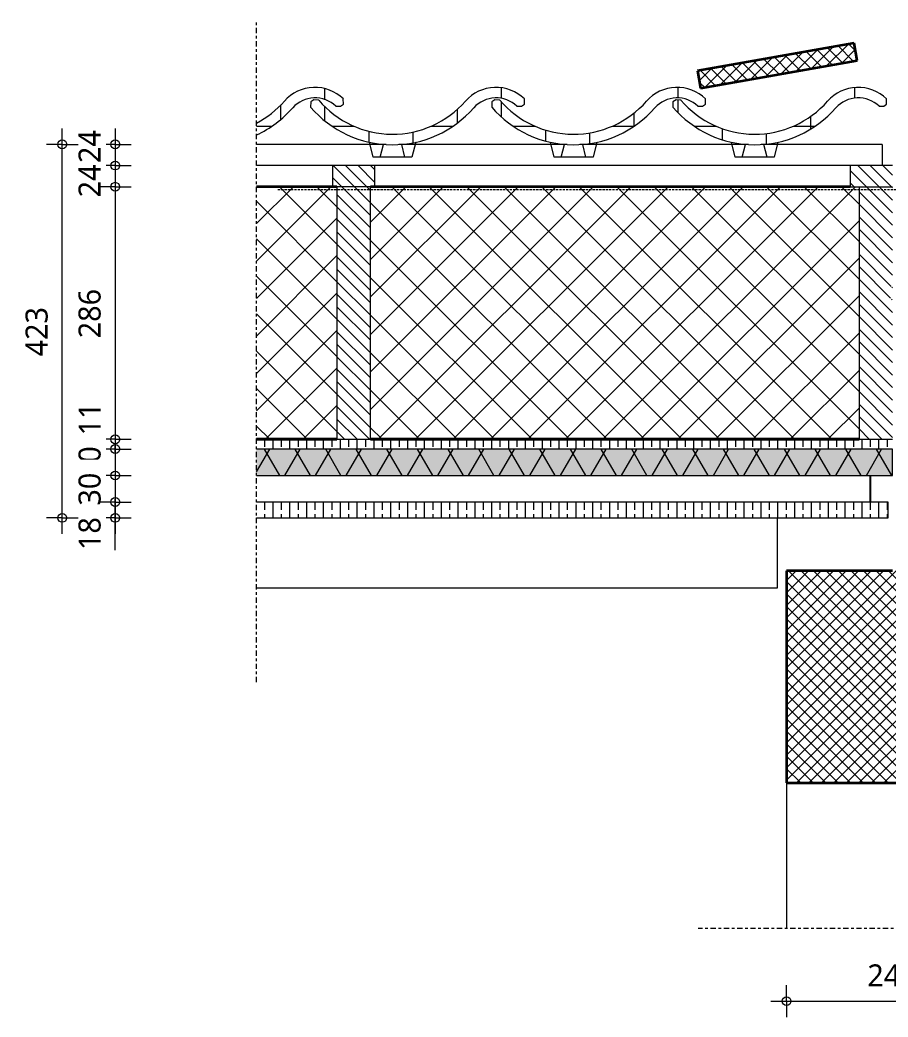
# Model space of a CAD drawing. Header units: millimetres. Extents: x 1789 to 13769, y 2055 to 27197.
# Drawn here: x 7505 to 8488, y 11541 to 12670 of the extents above; entities that cross this region are included whole.
import ezdxf

# ---------------------------------------------------------------- set-up
doc = ezdxf.new("R2010")
doc.units = ezdxf.units.MM
doc.linetypes.add('MV_center', pattern=[15, 6, -3, 3, -3])
doc.linetypes.add('MV_hidden', pattern=[3.75, 2.5, -1.25])
for name, color, linetype, lineweight in [('A-ANNO-DIMS', 211, 'Continuous', 13), ('A-ANNO-DIMS-10', 211, 'Continuous', 13), ('A-DETL', 90, 'Continuous', 13), ('A-DETL-GENF', 92, 'Continuous', 18)]:
    doc.layers.add(name, color=color, linetype=linetype, lineweight=lineweight)
doc.styles.add('Segoe UI_2', font='segoeui.ttf', dxfattribs={"height": 25})
doc.dimstyles.new('2_5_mm_1', dxfattribs={"dimscale": 304.8, "dimtxt": 26.184099, "dimasz": 0.032808, "dimexe": 0.059055, "dimexo": 0.0625, "dimgap": 0.029528, "dimtad": 1, "dimdec": 0, "dimzin": 0, "dimdsep": 46, "dimtxsty": 'Segoe UI_2', "dimblk1": 'DOTBLANK', "dimblk2": 'DOTBLANK', "dimsah": 1, "dimcen": 0.09, "dimdle": 0.059055, "dimazin": 0, "dimtfac": 1, "dimtdec": 4, "dimtix": 1, "dimtmove": 0, "dimatfit": 3, "dimfxl": 0.059055, "dimfxlon": 1, "dimtvp": 1, "dimtfill": 1, "dimtolj": 1, "dimtzin": 0, "dimarcsym": 2})
doc.dimstyles.new('2_5_mm_2', dxfattribs={"dimscale": 304.8, "dimtxt": 26.184099, "dimasz": 0.032808, "dimexe": 0.059055, "dimexo": 0.0625, "dimgap": 0.029528, "dimtad": 1, "dimdec": 0, "dimzin": 0, "dimdsep": 46, "dimtxsty": 'Segoe UI_2', "dimblk1": 'DOTBLANK', "dimblk2": 'DOTBLANK', "dimsah": 1, "dimcen": 0.09, "dimdle": 0.059055, "dimazin": 0, "dimtfac": 1, "dimtdec": 4, "dimtix": 1, "dimtmove": 1, "dimatfit": 3, "dimfxl": 0.059055, "dimfxlon": 1, "dimtvp": 1, "dimtfill": 1, "dimtolj": 1, "dimtzin": 0, "dimarcsym": 2})
doc.dimstyles.new('2_5_mm_3', dxfattribs={"dimscale": 304.8, "dimtxt": 26.184099, "dimasz": 0.032808, "dimexe": 0.059055, "dimexo": 0.0625, "dimgap": 0.029528, "dimtad": 1, "dimdec": 0, "dimzin": 0, "dimdsep": 46, "dimtxsty": 'Segoe UI_2', "dimblk1": 'DOTBLANK', "dimblk2": 'DOTBLANK', "dimsah": 1, "dimcen": 0.09, "dimdle": 0.059055, "dimazin": 0, "dimtfac": 1, "dimtdec": 4, "dimtix": 1, "dimtmove": 2, "dimatfit": 3, "dimfxl": 0.059055, "dimfxlon": 1, "dimtvp": 1, "dimtfill": 1, "dimtolj": 1, "dimtzin": 0, "dimarcsym": 2})
pattern_1 = [(135, (0, 0), (-7.071068, -7.071068), [])]
pattern_2 = [(90, (0, 0), (-19.05, 1e-15), []), (90, (9.525, 0), (-19.05, 1e-15), [9.525, -4.762])]
pattern_3 = [(0, (0, 0), (0, 50), []), (90, (0, 0), (-50, 3e-15), [])]
pattern_4 = [(45, (0, 0), (-7.071068, 7.071068), []), (135, (0, 0), (-7.071068, -7.071068), [])]

# ---------------------------------------------------------------- blocks, each defined once
blk = doc.blocks.new('NLRS_00_DI_maskeer - Type 1-4234639-Details Restauratie 1-10')
at = {"layer": 'A-DETL-GENF', "linetype": 'MV_center'}
blk.add_line((340, 0), (-100, 0), dxfattribs=at)
blk = doc.blocks.new('42 isolatie - Type 1-3773655-Details Restauratie 1-10')
at = {"layer": 'A-DETL-GENF'}
blk.add_hatch(color=256, dxfattribs=at).paths.add_polyline_path([(0.3, 30.8), (0.3, 0.8), (720.4, 0.8), (720.4, 30.8), (114.6, 30.8)])
at = {"layer": 'A-DETL-GENF', "lineweight": 13}
h = blk.add_hatch(dxfattribs=at)
h.set_pattern_fill('FP_13', color=256, style=0, pattern_type=2)
h.set_pattern_definition([(60, (-2380.567, 120.812), (-25.98076, 15), []), (120, (-2380.567, 120.812), (-25.98076, -15), [])])
h.paths.add_polyline_path([(0.3, 30.8), (0.3, 0.8), (720.4, 0.8), (720.4, 30.8), (114.6, 30.8)])
at = {"layer": 'A-DETL-GENF'}
for p, q in [((720.4, 30.8), (0.3, 30.8)), ((0.3, 30.8), (0.3, 0.8)), ((720.4, 30.8), (0.3, 30.8)), ((0.3, 0.8), (720.4, 0.8)), ((0.3, 0.8), (720.4, 0.8))]:
    blk.add_line(p, q, dxfattribs=at)
blk = doc.blocks.new('NLRS_00_DI_maskeer - Type 1-4234701-Details Restauratie 1-10')
at = {"layer": 'A-DETL-GENF', "linetype": 'MV_center'}
blk.add_line((650, 0), (-100, 0), dxfattribs=at)
blk = doc.blocks.new('DIMBLOCK274-Details Restauratie 1-10')
at = {"layer": 'A-ANNO-DIMS-10'}
for p, q in [((7612.7, 12547.3), (7612.7, 12505.3)), ((7612.7, 12529.3), (7594.7, 12529.3)), ((7612.7, 12529.3), (7630.7, 12529.3)), ((7612.7, 12505.3), (7594.7, 12505.3)), ((7612.7, 12505.3), (7630.7, 12505.3))]:
    blk.add_line(p, q, dxfattribs=at)
for centre in [(7612.7, 12529.3), (7612.7, 12505.3)]:
    blk.add_circle(centre, 5, dxfattribs=at)
at = {"layer": 'A-ANNO-DIMS-10', "color": 0, "insert": (7571.1, 12508.1), "char_height": 25, "width": 45.703, "attachment_point": 1, "rotation": 90, "line_spacing_factor": 1.142579, "style": 'Segoe UI_2', "bg_fill": 3, "box_fill_scale": 1.25, "bg_fill_color": 9, "bg_fill_true_color": 13158600, "bg_fill_transparency": 0}
blk.add_mtext('24', dxfattribs=at)
blk = doc.blocks.new('_DotBlank')
at = {"color": 0, "linetype": 'ByBlock', "lineweight": -2}
blk.add_line((-0.5, 0), (-1, 0), dxfattribs=at)
blk.add_circle((0, 0), 0.5, dxfattribs=at)
blk = doc.blocks.new('DIMBLOCK275-Details Restauratie 1-10')
at = {"layer": 'A-ANNO-DIMS-10'}
for p, q in [((7612.7, 12505.3), (7594.7, 12505.3)), ((7612.7, 12505.3), (7612.7, 12481.3)), ((7612.7, 12505.3), (7630.7, 12505.3)), ((7612.7, 12481.3), (7594.7, 12481.3)), ((7612.7, 12481.3), (7630.7, 12481.3))]:
    blk.add_line(p, q, dxfattribs=at)
for centre in [(7612.7, 12505.3), (7612.7, 12481.3)]:
    blk.add_circle(centre, 5, dxfattribs=at)
at = {"layer": 'A-ANNO-DIMS-10', "color": 0, "insert": (7571.1, 12469.2), "char_height": 25, "width": 45.703, "attachment_point": 1, "rotation": 90, "line_spacing_factor": 1.142579, "style": 'Segoe UI_2', "bg_fill": 3, "box_fill_scale": 1.25, "bg_fill_color": 9, "bg_fill_true_color": 13158600, "bg_fill_transparency": 0}
blk.add_mtext('24', dxfattribs=at)
blk = doc.blocks.new('DIMBLOCK276-Details Restauratie 1-10')
at = {"layer": 'A-ANNO-DIMS-10'}
for p, q in [((7612.7, 12481.3), (7594.7, 12481.3)), ((7612.7, 12481.3), (7612.7, 12195.3)), ((7612.7, 12481.3), (7630.7, 12481.3)), ((7612.7, 12195.3), (7594.7, 12195.3)), ((7612.7, 12195.3), (7630.7, 12195.3))]:
    blk.add_line(p, q, dxfattribs=at)
for centre in [(7612.7, 12481.3), (7612.7, 12195.3)]:
    blk.add_circle(centre, 5, dxfattribs=at)
at = {"layer": 'A-ANNO-DIMS-10', "color": 0, "insert": (7571.1, 12309.7), "char_height": 25, "width": 68.555, "attachment_point": 1, "rotation": 90, "line_spacing_factor": 1.142579, "style": 'Segoe UI_2', "bg_fill": 3, "box_fill_scale": 1.25, "bg_fill_color": 9, "bg_fill_true_color": 13158600, "bg_fill_transparency": 0}
blk.add_mtext('286', dxfattribs=at)
blk = doc.blocks.new('DIMBLOCK277-Details Restauratie 1-10')
at = {"layer": 'A-ANNO-DIMS-10'}
for p, q in [((7612.7, 12237.8), (7612.7, 12179.7)), ((7612.7, 12195.3), (7594.7, 12195.3)), ((7612.7, 12195.3), (7612.7, 12184.3)), ((7612.7, 12195.3), (7630.7, 12195.3)), ((7612.7, 12184.3), (7594.7, 12184.3)), ((7612.7, 12179.7), (7612.7, 12189.8)), ((7612.7, 12184.3), (7630.7, 12184.3))]:
    blk.add_line(p, q, dxfattribs=at)
for centre in [(7612.7, 12195.3), (7612.7, 12184.3)]:
    blk.add_circle(centre, 5, dxfattribs=at)
at = {"layer": 'A-ANNO-DIMS-10', "color": 0, "insert": (7571.1, 12199.7), "char_height": 25, "width": 45.703, "attachment_point": 1, "rotation": 90, "line_spacing_factor": 1.142579, "style": 'Segoe UI_2', "bg_fill": 3, "box_fill_scale": 1.25, "bg_fill_color": 9, "bg_fill_true_color": 13158600, "bg_fill_transparency": 0}
blk.add_mtext('11', dxfattribs=at)
blk = doc.blocks.new('DIMBLOCK278-Details Restauratie 1-10')
at = {"layer": 'A-ANNO-DIMS-10'}
for p, q in [((7612.7, 12184.3), (7594.7, 12184.3)), ((7612.7, 12184.3), (7612.7, 12154.3)), ((7612.7, 12184.3), (7630.7, 12184.3)), ((7612.7, 12154.3), (7594.7, 12154.3)), ((7612.7, 12154.3), (7630.7, 12154.3))]:
    blk.add_line(p, q, dxfattribs=at)
for centre in [(7612.7, 12184.3), (7612.7, 12154.3)]:
    blk.add_circle(centre, 5, dxfattribs=at)
at = {"layer": 'A-ANNO-DIMS-10', "color": 0, "insert": (7571.1, 12150.2), "char_height": 25, "width": 45.703, "attachment_point": 1, "rotation": 90, "line_spacing_factor": 1.142579, "style": 'Segoe UI_2', "bg_fill": 3, "box_fill_scale": 1.25, "bg_fill_color": 9, "bg_fill_true_color": 13158600, "bg_fill_transparency": 0}
blk.add_mtext('30', dxfattribs=at)
blk = doc.blocks.new('DIMBLOCK279-Details Restauratie 1-10')
at = {"layer": 'A-ANNO-DIMS-10'}
for p, q in [((7612.7, 12154.3), (7594.7, 12154.3)), ((7612.7, 12154.3), (7612.7, 12124.3)), ((7612.7, 12154.3), (7630.7, 12154.3)), ((7612.7, 12124.3), (7594.7, 12124.3)), ((7612.7, 12124.3), (7630.7, 12124.3))]:
    blk.add_line(p, q, dxfattribs=at)
for centre in [(7612.7, 12154.3), (7612.7, 12124.3)]:
    blk.add_circle(centre, 5, dxfattribs=at)
at = {"layer": 'A-ANNO-DIMS-10', "color": 0, "insert": (7571.1, 12120.2), "char_height": 25, "width": 45.703, "attachment_point": 1, "rotation": 90, "line_spacing_factor": 1.142579, "style": 'Segoe UI_2', "bg_fill": 3, "box_fill_scale": 1.25, "bg_fill_color": 9, "bg_fill_true_color": 13158600, "bg_fill_transparency": 0}
blk.add_mtext('30', dxfattribs=at)
blk = doc.blocks.new('DIMBLOCK280-Details Restauratie 1-10')
at = {"layer": 'A-ANNO-DIMS-10'}
for p, q in [((7612.7, 12128), (7612.7, 12115.3)), ((7612.7, 12069.9), (7612.7, 12128)), ((7612.7, 12124.3), (7594.7, 12124.3)), ((7612.7, 12124.3), (7612.7, 12088.3)), ((7612.7, 12124.3), (7630.7, 12124.3)), ((7612.7, 12106.3), (7594.7, 12106.3)), ((7612.7, 12106.3), (7630.7, 12106.3))]:
    blk.add_line(p, q, dxfattribs=at)
for centre in [(7612.7, 12124.3), (7612.7, 12106.3)]:
    blk.add_circle(centre, 5, dxfattribs=at)
at = {"layer": 'A-ANNO-DIMS-10', "color": 0, "insert": (7571.1, 12069.9), "char_height": 25, "width": 45.703, "attachment_point": 1, "rotation": 90, "line_spacing_factor": 1.142579, "style": 'Segoe UI_2', "bg_fill": 3, "box_fill_scale": 1.25, "bg_fill_color": 9, "bg_fill_true_color": 13158600, "bg_fill_transparency": 0}
blk.add_mtext('18', dxfattribs=at)
blk = doc.blocks.new('DIMBLOCK281-Details Restauratie 1-10')
at = {"layer": 'A-ANNO-DIMS-10'}
for p, q in [((7552.7, 12088.3), (7552.7, 12547.3)), ((7552.7, 12529.3), (7534.7, 12529.3)), ((7552.7, 12529.3), (7570.7, 12529.3)), ((7552.7, 12106.3), (7534.7, 12106.3)), ((7552.7, 12106.3), (7570.7, 12106.3))]:
    blk.add_line(p, q, dxfattribs=at)
for centre in [(7552.7, 12529.3), (7552.7, 12106.3)]:
    blk.add_circle(centre, 5, dxfattribs=at)
at = {"layer": 'A-ANNO-DIMS-10', "color": 0, "insert": (7511.1, 12289.2), "char_height": 25, "width": 68.555, "attachment_point": 1, "rotation": 90, "line_spacing_factor": 1.142579, "style": 'Segoe UI_2', "bg_fill": 3, "box_fill_scale": 1.25, "bg_fill_color": 9, "bg_fill_true_color": 13158600, "bg_fill_transparency": 0}
blk.add_mtext('423', dxfattribs=at)
blk = doc.blocks.new('DIMBLOCK282-Details Restauratie 1-10')
at = {"layer": 'A-ANNO-DIMS-10'}
for p, q in [((8372.7, 11559.1), (8372.7, 11577.1)), ((8612.7, 11559.1), (8612.7, 11577.1)), ((8354.7, 11559.1), (8630.7, 11559.1)), ((8372.7, 11559.1), (8372.7, 11541.1)), ((8612.7, 11559.1), (8612.7, 11541.1))]:
    blk.add_line(p, q, dxfattribs=at)
for centre in [(8372.7, 11559.1), (8612.7, 11559.1)]:
    blk.add_circle(centre, 5, dxfattribs=at)
at = {"layer": 'A-ANNO-DIMS-10', "color": 0, "insert": (8464.1, 11600.7), "char_height": 25, "width": 68.555, "attachment_point": 1, "line_spacing_factor": 1.142579, "style": 'Segoe UI_2', "bg_fill": 3, "box_fill_scale": 1.25, "bg_fill_color": 9, "bg_fill_true_color": 13158600, "bg_fill_transparency": 0}
blk.add_mtext('240', dxfattribs=at)

msp = doc.modelspace()

# ---------------------------------------------------------------- hatches: boundary and pattern name
at = {"layer": 'A-DETL-GENF', "lineweight": 13}
h = msp.add_hatch(dxfattribs=at)
h.set_pattern_fill('FP_21', color=250, style=0, pattern_type=2)
h.set_pattern_definition(pattern_4)
h.paths.add_polyline_path([(8275.4, 12593), (8452.7, 12624.3), (8449.2, 12644), (8272, 12612.7)])
h = msp.add_hatch(dxfattribs=at)
h.set_pattern_fill('FP_6', color=253, style=0, pattern_type=2)
h.set_pattern_definition(pattern_3)
h.paths.add_polyline_path([(7772.6, 12540.2), (7778.6, 12543), (7791.4, 12550.8), (7803, 12560), (7813.6, 12570.7), (7819.4, 12575.8), (7826.3, 12579.5), (7833.8, 12581.5), (7841.5, 12581.8), (7849.1, 12580.3), (7856.2, 12577.1), (7862.4, 12572.4), (7867.7, 12572.4), (7871, 12574.8), (7870.9, 12580.8), (7862.5, 12587.3), (7852.8, 12591.7), (7842.4, 12593.7), (7831.7, 12593.3), (7821.5, 12590.5), (7812.1, 12585.4), (7804.2, 12578.2), (7794.7, 12568.6), (7784.2, 12560.4), (7772.6, 12553.3), (7772.6, 12553.1)])
h = msp.add_hatch(dxfattribs=at)
h.set_pattern_fill('FP_6', color=253, style=0, pattern_type=2)
h.set_pattern_definition(pattern_3)
h.paths.add_polyline_path([(7926.1, 12528.8), (7941, 12529.7), (7955.7, 12532.3), (7970, 12536.8), (7983.6, 12543), (7996.4, 12550.8), (8008, 12560), (8018.6, 12570.7), (8024.4, 12575.8), (8031.3, 12579.5), (8038.8, 12581.5), (8046.5, 12581.8), (8054.1, 12580.3), (8061.2, 12577.1), (8067.4, 12572.4), (8072.7, 12572.4), (8076, 12574.8), (8075.9, 12580.8), (8067.5, 12587.3), (8057.8, 12591.7), (8047.4, 12593.7), (8036.7, 12593.3), (8026.5, 12590.5), (8017.1, 12585.4), (8009.2, 12578.2), (7999.7, 12568.6), (7989.2, 12560.4), (7977.7, 12553.4), (7965.1, 12547.8), (7952.6, 12543.9), (7939.4, 12541.5), (7926, 12540.8), (7912.6, 12541.7), (7899.4, 12544.3), (7886.6, 12548.4), (7874.4, 12554), (7863, 12561.1), (7852.6, 12569.5), (7843.2, 12579.3), (7837.6, 12579.8), (7834, 12577.3), (7833.9, 12571.6), (7844.4, 12560.7), (7856, 12551.4), (7868.7, 12543.5), (7882.2, 12537.2), (7896.5, 12532.6), (7911.2, 12529.8)])
h = msp.add_hatch(dxfattribs=at)
h.set_pattern_fill('FP_6', color=253, style=0, pattern_type=2)
h.set_pattern_definition(pattern_3)
h.paths.add_polyline_path([(8131.1, 12528.8), (8146, 12529.7), (8160.7, 12532.3), (8175, 12536.8), (8188.6, 12543), (8201.4, 12550.8), (8213, 12560), (8223.6, 12570.7), (8229.4, 12575.8), (8236.3, 12579.5), (8243.8, 12581.5), (8251.5, 12581.8), (8259.1, 12580.3), (8266.2, 12577.1), (8272.4, 12572.4), (8277.7, 12572.4), (8281, 12574.8), (8280.9, 12580.8), (8272.5, 12587.3), (8262.8, 12591.7), (8252.4, 12593.7), (8241.7, 12593.3), (8231.5, 12590.5), (8222.1, 12585.4), (8214.2, 12578.2), (8204.7, 12568.6), (8194.2, 12560.4), (8182.7, 12553.4), (8170.5, 12547.9), (8157.6, 12543.9), (8144.4, 12541.5), (8131, 12540.8), (8117.6, 12541.7), (8104.4, 12544.3), (8091.6, 12548.4), (8079.4, 12554), (8068, 12561.1), (8057.6, 12569.5), (8048.2, 12579.3), (8042.6, 12579.8), (8039, 12577.3), (8038.9, 12571.6), (8049.4, 12560.7), (8061, 12551.4), (8073.7, 12543.5), (8087.2, 12537.2), (8101.5, 12532.6), (8116.2, 12529.8)])
h = msp.add_hatch(dxfattribs=at)
h.set_pattern_fill('FP_6', color=253, style=0, pattern_type=2)
h.set_pattern_definition(pattern_3)
h.paths.add_polyline_path([(8336.1, 12528.8), (8351, 12529.7), (8365.7, 12532.3), (8380, 12536.8), (8393.6, 12543), (8406.4, 12550.8), (8418, 12560), (8428.6, 12570.7), (8434.4, 12575.8), (8441.3, 12579.5), (8448.8, 12581.5), (8456.5, 12581.8), (8464.1, 12580.3), (8471.2, 12577.1), (8477.4, 12572.4), (8482.7, 12572.4), (8486, 12574.8), (8485.9, 12580.8), (8477.5, 12587.3), (8467.8, 12591.7), (8457.4, 12593.7), (8446.7, 12593.3), (8436.5, 12590.5), (8427.1, 12585.4), (8419.2, 12578.2), (8409.7, 12568.6), (8399.2, 12560.4), (8387.7, 12553.4), (8375.5, 12547.9), (8362.6, 12543.9), (8349.4, 12541.5), (8336, 12540.8), (8322.6, 12541.7), (8309.4, 12544.3), (8296.6, 12548.4), (8284.4, 12554), (8273, 12561.1), (8262.6, 12569.5), (8253.2, 12579.3), (8247.6, 12579.8), (8244, 12577.3), (8243.9, 12571.6), (8254.4, 12560.7), (8266, 12551.4), (8278.7, 12543.5), (8292.2, 12537.2), (8306.5, 12532.6), (8321.2, 12529.8)])
h = msp.add_hatch(dxfattribs=at)
h.set_pattern_fill('FP_2', color=250, style=0, pattern_type=2)
h.set_pattern_definition(pattern_1)
h.paths.add_polyline_path([(7858.7, 12481.3), (7906.7, 12481.3), (7906.7, 12505.3), (7858.7, 12505.3)])
h = msp.add_hatch(dxfattribs=at)
h.set_pattern_fill('FP_2', color=250, style=0, pattern_type=2)
h.set_pattern_definition(pattern_1)
h.paths.add_polyline_path([(8492.7, 12481.3), (8492.7, 12505.3), (8444.7, 12505.3), (8444.7, 12481.3)])
h = msp.add_hatch(dxfattribs=at)
h.set_pattern_fill('FP_4', color=251, style=0, pattern_type=2)
h.set_pattern_definition([(45, (0, 0), (-21.213203, 21.213203), []), (135, (0, 0), (-21.213203, -21.213203), [])])
h.paths.add_polyline_path([(8454.7, 12195.3), (8454.7, 12481.3), (7901.7, 12481.3), (7901.7, 12195.3), (8378.4, 12195.3)])
h.paths.add_polyline_path([(7858.7, 12195.3), (7863.7, 12195.3), (7863.7, 12481.3), (7772.6, 12481.3), (7772.6, 12195.3)])
h = msp.add_hatch(dxfattribs=at)
h.set_pattern_fill('FP_2', color=250, style=0, pattern_type=2)
h.set_pattern_definition(pattern_1)
h.paths.add_polyline_path([(7901.7, 12195.3), (7901.7, 12481.3), (7863.7, 12481.3), (7863.7, 12195.3)])
h = msp.add_hatch(dxfattribs=at)
h.set_pattern_fill('FP_2', color=250, style=0, pattern_type=2)
h.set_pattern_definition(pattern_1)
h.paths.add_polyline_path([(8454.7, 12195.3), (8492.7, 12195.3), (8492.6, 12346.3), (8492.3, 12346.3), (8492.1, 12346.2), (8490.5, 12344.1), (8490, 12344.4), (8490.5, 12348.7), (8490.7, 12349.2), (8491.1, 12348.7), (8491.7, 12348.4), (8492.3, 12348.3), (8492.7, 12348.5), (8492.6, 12350.1), (8492.3, 12350.4), (8492.6, 12351.1), (8492.7, 12351.4), (8492.6, 12352.4), (8491.4, 12352.4), (8491.4, 12351.4), (8492.2, 12351.4), (8492.2, 12350), (8492.4, 12349.9), (8492.6, 12349.2), (8492.3, 12349), (8491.7, 12349), (8490.9, 12349.4), (8490.4, 12350.1), (8490.2, 12351), (8490.3, 12367.1), (8490.6, 12367.9), (8491, 12368.4), (8491.9, 12369), (8492.7, 12369.3), (8492.7, 12481.3), (8454.7, 12481.3), (8454.7, 12207.5)])
h.paths.add_polyline_path([(8491.4, 12353.2), (8492.7, 12353.2), (8492.7, 12368), (8492.2, 12367.8), (8491.9, 12367.6), (8491.6, 12367.1), (8491.4, 12366.8), (8491.4, 12366.3), (8491.4, 12357)])
h = msp.add_hatch(dxfattribs=at)
h.set_pattern_fill('FP_3', color=250, style=0, pattern_type=2)
h.set_pattern_definition(pattern_2)
h.paths.add_polyline_path([(8492.7, 12184.3), (8492.7, 12195.3), (7772.6, 12195.3), (7772.6, 12184.3), (8454.7, 12184.3)])
h = msp.add_hatch(dxfattribs=at)
h.set_pattern_fill('FP_3', color=250, style=0, pattern_type=2)
h.set_pattern_definition(pattern_2)
h.paths.add_polyline_path([(8487.6, 12106.3), (8487.6, 12124.3), (7772.6, 12124.3), (7772.6, 12106.3), (8378.4, 12106.3)])
h = msp.add_hatch(dxfattribs=at)
h.set_pattern_fill('FP_21', color=250, style=0, pattern_type=2)
h.set_pattern_definition(pattern_4)
h.paths.add_polyline_path([(8492.7, 11806.3), (8612.7, 11806.3), (8612.7, 12046.3), (8372.7, 12046.3), (8372.7, 11806.3)])

# ---------------------------------------------------------------- linework, layer by layer
at = {"layer": 'A-DETL', "lineweight": 35}
for p, q in [((8449.2, 12644), (8272, 12612.7)), ((8452.7, 12624.3), (8449.2, 12644)), ((8275.4, 12593), (8452.7, 12624.3)), ((8272, 12612.7), (8275.4, 12593)), ((7863.7, 12481.3), (7772.6, 12481.3)), ((8444.7, 12481.3), (7901.7, 12481.3)), ((7772.6, 12195.3), (7863.7, 12195.3)), ((7863.7, 12195.3), (7772.6, 12195.3)), ((7901.7, 12195.3), (8454.7, 12195.3)), ((8454.7, 12195.3), (7901.7, 12195.3)), ((8492.7, 12046.3), (8372.7, 12046.3)), ((8372.7, 12046.3), (8372.7, 11806.3)), ((8372.7, 11806.3), (8612.7, 11806.3))]:
    msp.add_line(p, q, dxfattribs=at)
at = {"layer": 'A-DETL', "lineweight": 18}
for p, q in [((7837.6, 12579.8), (7834, 12577.3)), ((7843.2, 12579.3), (7837.6, 12579.8)), ((7871, 12574.8), (7870.9, 12580.8)), ((8042.6, 12579.8), (8039, 12577.3)), ((8048.2, 12579.3), (8042.6, 12579.8)), ((8076, 12574.8), (8075.9, 12580.8)), ((8247.6, 12579.8), (8244, 12577.3)), ((8253.2, 12579.3), (8247.6, 12579.8)), ((8281, 12574.8), (8280.9, 12580.8)), ((8486, 12574.8), (8485.9, 12580.8)), ((7834, 12577.3), (7833.9, 12571.6)), ((7862.4, 12572.4), (7867.7, 12572.4)), ((7867.7, 12572.4), (7871, 12574.8)), ((8039, 12577.3), (8038.9, 12571.6)), ((8067.4, 12572.4), (8072.7, 12572.4)), ((8072.7, 12572.4), (8076, 12574.8)), ((8244, 12577.3), (8243.9, 12571.6)), ((8272.4, 12572.4), (8277.7, 12572.4)), ((8277.7, 12572.4), (8281, 12574.8)), ((8477.4, 12572.4), (8482.7, 12572.4)), ((8482.7, 12572.4), (8486, 12574.8)), ((7919.5, 12529.3), (7772.6, 12529.3)), ((7904.6, 12514.8), (7900.4, 12531.7)), ((7912.6, 12514.8), (7916.3, 12529.3)), ((8124.5, 12529.3), (7933.8, 12529.3)), ((7940.6, 12514.8), (7937, 12529.3)), ((7952.9, 12531.7), (7948.6, 12514.8)), ((8109.6, 12514.8), (8105.4, 12531.7)), ((8117.6, 12514.8), (8121.3, 12529.3)), ((8329.5, 12529.3), (8138.8, 12529.3)), ((8145.6, 12514.8), (8142, 12529.3)), ((8157.9, 12531.7), (8153.6, 12514.8)), ((8314.6, 12514.8), (8310.4, 12531.7)), ((8322.6, 12514.8), (8326.3, 12529.3)), ((8481, 12529.3), (8343.8, 12529.3)), ((8350.6, 12514.8), (8347, 12529.3)), ((8362.9, 12531.7), (8358.6, 12514.8)), ((8481, 12529.3), (8481, 12505.3)), ((7948.6, 12514.8), (7904.6, 12514.8)), ((8153.6, 12514.8), (8109.6, 12514.8)), ((8358.6, 12514.8), (8314.6, 12514.8)), ((7858.7, 12505.3), (7772.6, 12505.3)), ((7906.7, 12505.3), (7858.7, 12505.3)), ((7858.7, 12505.3), (7858.7, 12481.3)), ((8444.7, 12505.3), (7906.7, 12505.3)), ((7906.7, 12481.3), (7906.7, 12505.3)), ((8492.7, 12505.3), (8444.7, 12505.3)), ((8444.7, 12505.3), (8444.7, 12481.3)), ((7858.7, 12481.3), (7863.7, 12481.3)), ((7863.7, 12481.3), (7863.7, 12195.3)), ((7901.7, 12481.3), (7863.7, 12481.3)), ((7901.7, 12481.3), (7906.7, 12481.3)), ((7901.7, 12195.3), (7901.7, 12481.3)), ((8444.7, 12481.3), (8492.7, 12481.3)), ((8454.7, 12481.3), (8454.7, 12195.3)), ((7863.7, 12195.3), (7901.7, 12195.3)), ((8454.7, 12195.3), (8492.7, 12195.3)), ((8487.6, 12124.3), (7772.6, 12124.3)), ((8487.6, 12106.3), (8487.6, 12124.3)), ((7772.6, 12106.3), (8487.6, 12106.3)), ((8362.6, 12027.1), (8362.6, 12106.3)), ((7772.6, 12027.1), (8362.6, 12027.1)), ((8372.7, 11806.3), (8372.7, 11641.3))]:
    msp.add_line(p, q, dxfattribs=at)
at = {"layer": 'A-DETL', "linetype": 'MV_hidden', "lineweight": 18}
msp.add_line((7796.8, 12478.3), (8496.8, 12478.3), dxfattribs=at)
at = {"layer": 'A-DETL', "lineweight": 25}
msp.add_line((8467.6, 12124.3), (8467.6, 12154.3), dxfattribs=at)
at = {"layer": 'A-DETL', "lineweight": 18}
for centre, radius, start, end in [((7838.8, 12547.9), 46, 45.6505, 138.7469), ((8043.8, 12547.9), 46, 45.6505, 138.7469), ((8248.8, 12547.9), 46, 45.6505, 138.7469), ((8453.8, 12547.9), 46, 45.6505, 138.7469), ((7838.8, 12547.9), 34, 46.1176, 137.8242), ((7926.6, 12650.7), 109.9, 220.5427, 318.7469), ((8043.8, 12547.9), 34, 46.1176, 137.8242), ((8131.6, 12650.7), 109.9, 220.5427, 318.7469), ((8248.8, 12547.9), 34, 46.1176, 137.8242), ((8336.6, 12650.7), 109.9, 220.5427, 318.7469), ((8453.8, 12547.9), 34, 46.1176, 137.8242), ((7721.6, 12650.7), 109.9, 297.6156, 318.7469), ((7721.6, 12650.7), 121.9, 294.7475, 319.0043), ((7926.6, 12650.7), 121.9, 220.4733, 319.0043), ((8131.6, 12650.7), 121.9, 220.4733, 319.0043), ((8336.6, 12650.7), 121.9, 220.4733, 319.0043)]:
    msp.add_arc(centre, radius, start, end, dxfattribs=at)

# ---------------------------------------------------------------- block references
at = {"layer": 'A-DETL-GENF', "linetype": 'MV_center', "rotation": 270}
msp.add_blockref('NLRS_00_DI_maskeer - Type 1-4234701-Details Restauratie 1-10', (7772.6, 12570.2), dxfattribs=at)
at = {"layer": 'A-DETL-GENF', "rotation": 180}
msp.add_blockref('42 isolatie - Type 1-3773655-Details Restauratie 1-10', (8493, 12185.1), dxfattribs=at)
at = {"layer": 'A-DETL-GENF', "linetype": 'MV_center'}
msp.add_blockref('NLRS_00_DI_maskeer - Type 1-4234639-Details Restauratie 1-10', (8372.7, 11641.3), dxfattribs=at)

# ---------------------------------------------------------------- dimensions: what is measured, and where the dimension line sits
at = {"layer": 'A-ANNO-DIMS'}
dim = msp.add_linear_dim(base=(7612.7, 12505.3), p1=(7630.7, 12529.3), p2=(7630.7, 12505.3), angle=90, dimstyle='2_5_mm_3', override={"dimpost": '<>', "dimfxl": 24}, dxfattribs=at)
dim.commit()
dim.dimension.update_dxf_attribs({"geometry": 'DIMBLOCK274-Details Restauratie 1-10', "text_midpoint": (7587.7, 12531), "dimtype": 160, "text_rotation": 90})
dim = msp.add_linear_dim(base=(8612.7, 11559.1), p1=(8372.7, 11577.1), p2=(8612.7, 11577.1), dimstyle='2_5_mm_1', override={"dimpost": '<>', "dimfxl": 240}, dxfattribs=at)
dim.commit()
dim.dimension.update_dxf_attribs({"geometry": 'DIMBLOCK282-Details Restauratie 1-10', "text_midpoint": (8492.7, 11581)})

# ---------------------------------------------------------------- next in the draw order: dimensions: what is measured, and where the dimension line sits
dim = msp.add_linear_dim(base=(7612.7, 12481.3), p1=(7630.7, 12505.3), p2=(7630.7, 12481.3), angle=90, dimstyle='2_5_mm_3', override={"dimpost": '<>', "dimfxl": 24}, dxfattribs=at)
dim.commit()
dim.dimension.update_dxf_attribs({"geometry": 'DIMBLOCK275-Details Restauratie 1-10', "text_midpoint": (7587.7, 12492.1), "dimtype": 160, "text_rotation": 90})

# ---------------------------------------------------------------- next in the draw order: dimensions: what is measured, and where the dimension line sits
dim = msp.add_linear_dim(base=(7612.7, 12195.3), p1=(7630.7, 12481.3), p2=(7630.7, 12195.3), angle=90, dimstyle='2_5_mm_1', override={"dimpost": '<>', "dimfxl": 286}, dxfattribs=at)
dim.commit()
dim.dimension.update_dxf_attribs({"geometry": 'DIMBLOCK276-Details Restauratie 1-10', "text_midpoint": (7590.7, 12338.3)})

# ---------------------------------------------------------------- next in the draw order: dimensions: what is measured, and where the dimension line sits
dim = msp.add_linear_dim(base=(7612.7, 12184.3), p1=(7630.7, 12195.3), p2=(7630.7, 12184.3), angle=90, dimstyle='2_5_mm_2', override={"dimpost": '<>', "dimfxl": 11}, dxfattribs=at)
dim.commit()
dim.dimension.update_dxf_attribs({"geometry": 'DIMBLOCK277-Details Restauratie 1-10', "text_midpoint": (7587.7, 12222.6), "dimtype": 160, "text_rotation": 90})

# ---------------------------------------------------------------- next in the draw order: dimensions: what is measured, and where the dimension line sits
dim = msp.add_linear_dim(base=(7612.7, 12154.3), p1=(7630.7, 12184.3), p2=(7630.7, 12154.3), angle=90, dimstyle='2_5_mm_1', override={"dimpost": '<>', "dimfxl": 30}, dxfattribs=at)
dim.commit()
dim.dimension.update_dxf_attribs({"geometry": 'DIMBLOCK278-Details Restauratie 1-10', "text_midpoint": (7590.7, 12169.3)})

# ---------------------------------------------------------------- next in the draw order: dimensions: what is measured, and where the dimension line sits
dim = msp.add_linear_dim(base=(7612.7, 12124.3), p1=(7630.7, 12154.3), p2=(7630.7, 12124.3), angle=90, dimstyle='2_5_mm_1', override={"dimpost": '<>', "dimfxl": 30}, dxfattribs=at)
dim.commit()
dim.dimension.update_dxf_attribs({"geometry": 'DIMBLOCK279-Details Restauratie 1-10', "text_midpoint": (7590.7, 12139.3)})

# ---------------------------------------------------------------- next in the draw order: dimensions: what is measured, and where the dimension line sits
dim = msp.add_linear_dim(base=(7612.7, 12106.3), p1=(7630.7, 12124.3), p2=(7630.7, 12106.3), angle=90, dimstyle='2_5_mm_2', override={"dimpost": '<>', "dimfxl": 18}, dxfattribs=at)
dim.commit()
dim.dimension.update_dxf_attribs({"geometry": 'DIMBLOCK280-Details Restauratie 1-10', "text_midpoint": (7587.7, 12092.8), "dimtype": 160, "text_rotation": 90})

# ---------------------------------------------------------------- next in the draw order: dimensions: what is measured, and where the dimension line sits
dim = msp.add_linear_dim(base=(7552.7, 12529.3), p1=(7570.7, 12106.3), p2=(7570.7, 12529.3), angle=90, dimstyle='2_5_mm_1', override={"dimpost": '<>', "dimfxl": 423}, dxfattribs=at)
dim.commit()
dim.dimension.update_dxf_attribs({"geometry": 'DIMBLOCK281-Details Restauratie 1-10', "text_midpoint": (7530.7, 12317.8)})

doc.saveas('drawing.dxf')
